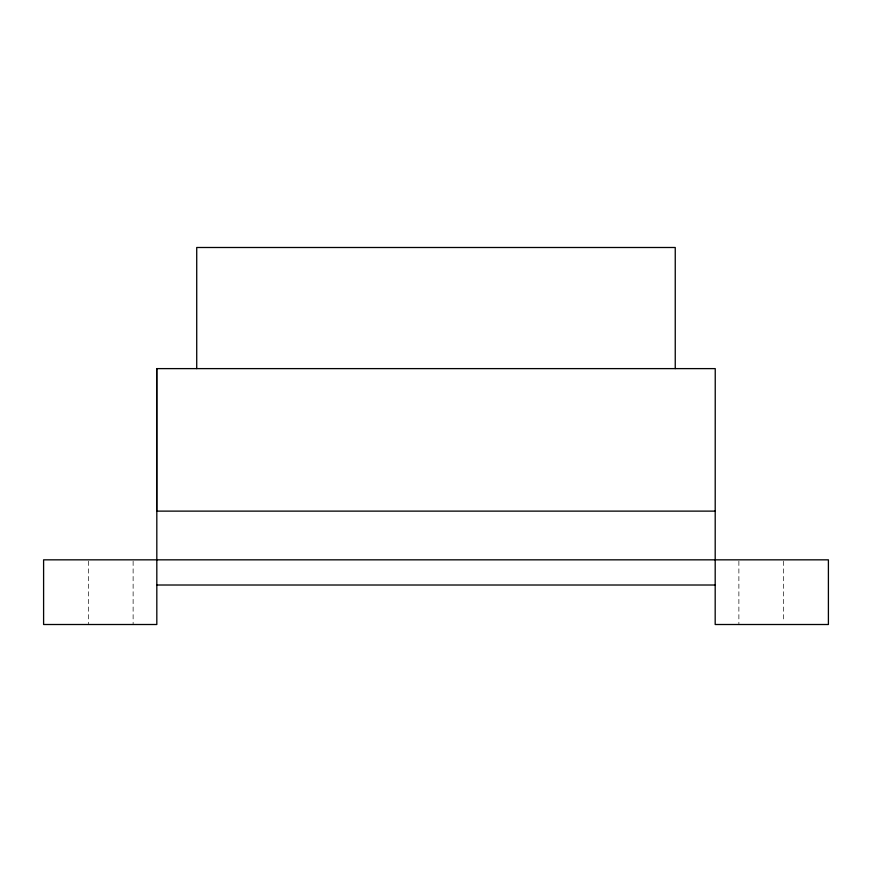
<?xml version="1.0" encoding="UTF-8"?>
<svg xmlns="http://www.w3.org/2000/svg" width="872" height="872" viewBox="0 0 872 872"><rect width="100%" height="100%" fill="white"/><g stroke="black" fill="none" stroke-linecap="round" stroke-linejoin="round"><path stroke-width="0.65" stroke-dasharray="4.36 3.27" d="M783.634 561.176L783.634 621.812M738.878 561.176L738.878 624.505M133.122 561.176L133.122 624.505M88.366 561.176L88.366 624.505"/><path stroke-width="1.31" d="M715.182 511.123L156.655 511.123L156.655 368.616L715.236 368.616L715.182 624.505L828.4 624.505L828.4 559.835L43.6 559.835L43.6 624.505L156.818 624.505L156.818 368.616M156.818 585.014L715.182 585.014M675.244 368.616L675.244 247.495L196.723 247.495L196.723 368.616"/></g></svg>
